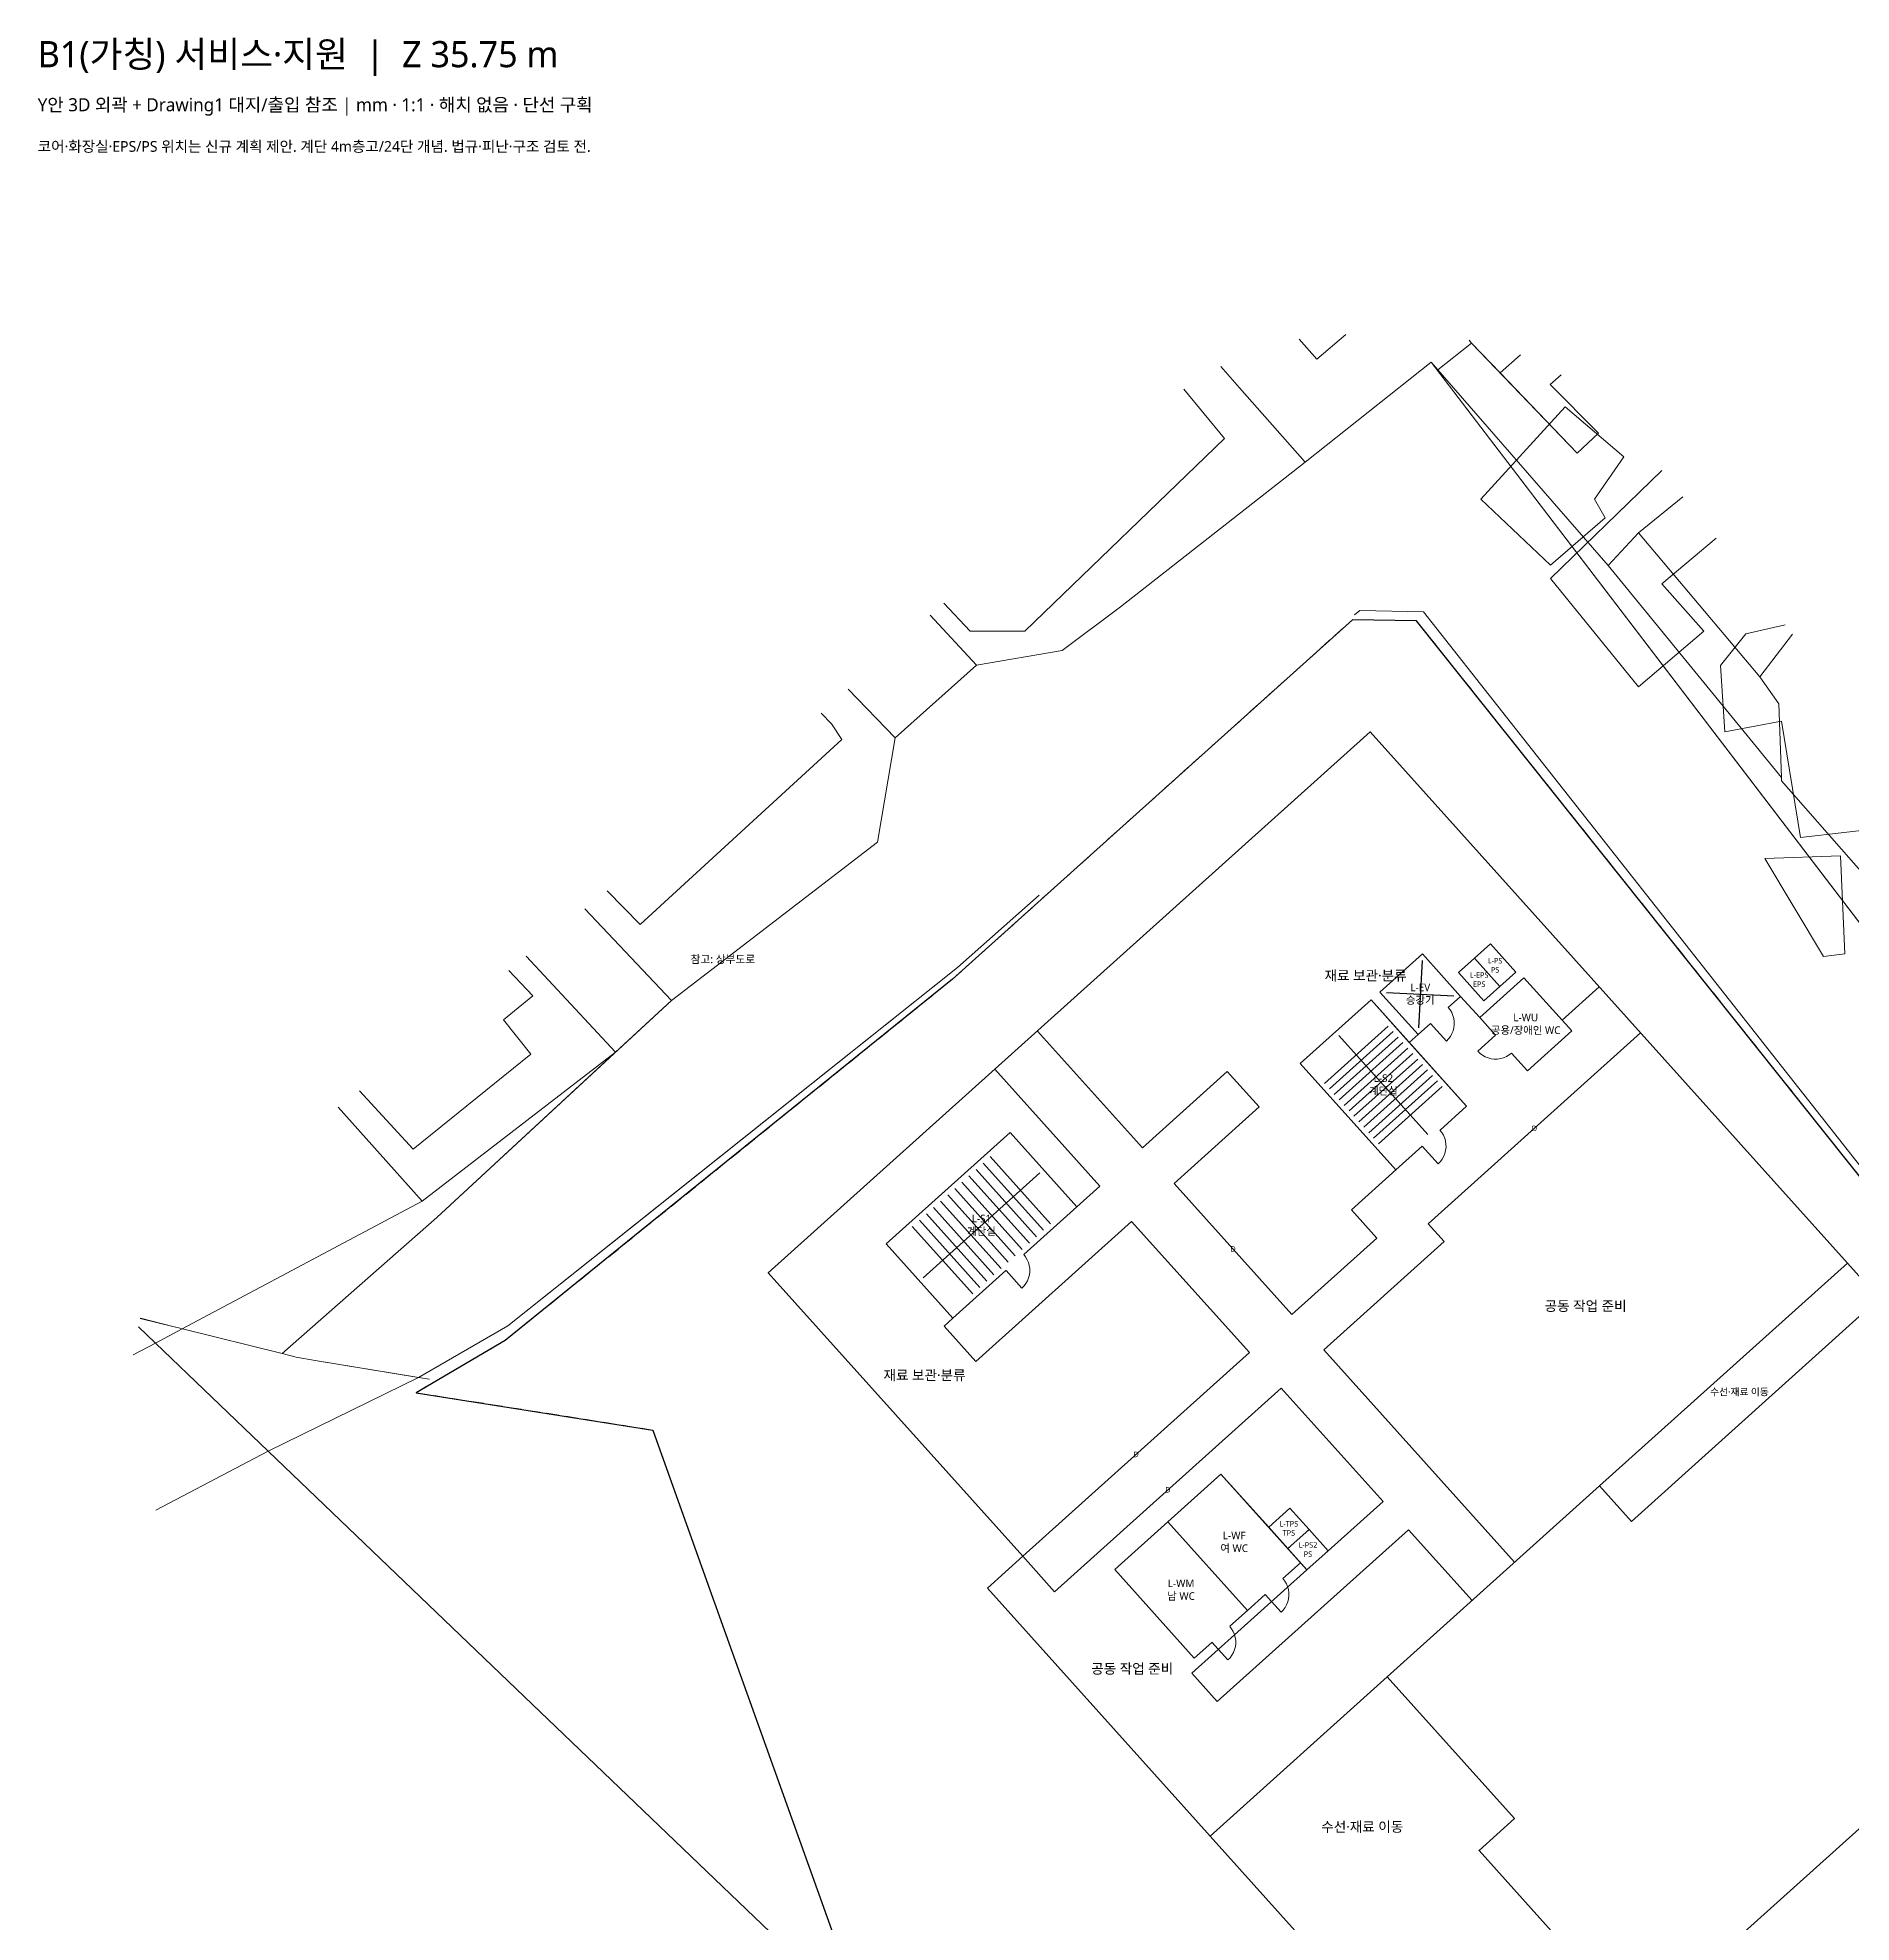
# Model space of a CAD drawing. Header units: millimetres. Extents: x -71723 to 357366, y 1091193 to 1572246.
# Drawn here: x -71723 to 4469, y 1493087 to 1572241 of the extents above; entities that cross this region are included whole.
import ezdxf

# ---------------------------------------------------------------- set-up
doc = ezdxf.new("R2010")
doc.units = ezdxf.units.MM
doc.linetypes.add('PLAN_DASH', pattern=[800, 500, -300])
for name, color, linetype, lineweight in [('L0_CONTEXT', 8, 'Continuous', 9), ('L0_CORE', 7, 'Continuous', 25), ('L0_DOOR', 7, 'Continuous', 13), ('L0_EPS_PS', 7, 'Continuous', 18), ('L0_OUTLINE', 7, 'Continuous', 35), ('L0_PARTITION', 7, 'Continuous', 18), ('L0_SITE_3D', 7, 'Continuous', 25), ('L0_SITE_DWG_REF', 8, 'PLAN_DASH', 13), ('L0_STAIR', 7, 'Continuous', 13), ('L0_TEXT', 7, 'Continuous', 13)]:
    doc.layers.add(name, color=color, linetype=linetype, lineweight=lineweight)
doc.styles.add('KOREAN', font='malgun.ttf')

msp = doc.modelspace()

# ---------------------------------------------------------------- linework, layer by layer
at = {"layer": 'L0_CONTEXT'}
for points in [[(-11579, 1559536), (-11483, 1559418), (-12898, 1558285), (-13184, 1558609), (-18469, 1554408), (-21235, 1557541), (-22021, 1558431)], [(-16765, 1559781), (-17978, 1558742), (-18720, 1559579)], [(-2602, 1552960), (-4469, 1551439), (-5739, 1550069), (-12898, 1558285), (-11483, 1559418)], [(-9427, 1558915), (-10281, 1558164), (-11483, 1559418), (-11579, 1559536)], [(-11483, 1559418), (-7050, 1554790), (-6157, 1555628), (-8184, 1557673), (-7720, 1558087)], [(-61445, 1516973), (-54961, 1522684), (-45090, 1531810), (-36435, 1538458), (-35703, 1542838), (-32284, 1545883), (-28679, 1546499), (-26228, 1548338), (-18469, 1554408), (-13184, 1558609), (20800, 1514150), (21716, 1513255), (35540, 1511832), (37643, 1512683), (39419, 1513348), (46187, 1517208), (48021, 1519013)], [(15970, 1520468), (-13184, 1558609), (-12898, 1558285), (-5739, 1550069), (1541, 1541172), (1539, 1541036), (5061, 1537008), (11953, 1528280), (17327, 1521906), (15970, 1520468)], [(-10281, 1558164), (-9427, 1558915)], [(-22021, 1558431), (-21235, 1557541), (-18469, 1554408), (-26228, 1548338), (-28679, 1546499), (-32284, 1545883), (-34231, 1547983)], [(-7720, 1558087), (-8184, 1557673), (-6157, 1555628), (-7050, 1554790), (-10281, 1558164)], [(-23566, 1557480), (-21864, 1555412), (-30254, 1547310), (-32550, 1547310)], [(-5084, 1554635), (-6320, 1552859), (-5878, 1552082), (-8175, 1550085), (-11089, 1552859), (-7556, 1556744), (-5084, 1554635)], [(-1213, 1551219), (-3494, 1549308), (-1727, 1547310), (-4465, 1544979), (-8175, 1549530), (-3487, 1554069)], [(-4469, 1551439), (-2602, 1552960)], [(-5739, 1550069), (-4469, 1551439), (625, 1545399), (1426, 1544264), (1541, 1541172), (-5739, 1550069)], [(1998, 1547195), (625, 1545399), (-4469, 1551439)], [(-32550, 1547310), (-33659, 1548498)], [(-34231, 1547983), (-32284, 1545883), (-35703, 1542838)], [(14762, 1512277), (-13500, 1548126), (-16184, 1548185), (-16397, 1547996)], [(2335, 1538653), (1540, 1543536), (-844, 1543092), (-1021, 1545867), (39, 1547199), (1685, 1547587)], [(625, 1545399), (1998, 1547195)], [(12505, 1534025), (12742, 1533346), (12082, 1532086), (13175, 1531173), (11953, 1528280), (5061, 1537008), (1539, 1541036), (1541, 1541172), (1426, 1544264), (625, 1545399)], [(-37679, 1544885), (-35703, 1542838), (-36435, 1538458), (-45090, 1531810), (-48731, 1535653)], [(-35703, 1542838), (-37679, 1544885)], [(-38806, 1543873), (-38379, 1543425)], [(-38379, 1543425), (-37938, 1542759), (-46416, 1534990), (-47800, 1536404)], [(5404, 1542926), (6221, 1539097), (2335, 1538653)], [(834, 1537765), (4013, 1537876), (4190, 1533769), (3307, 1533658), (834, 1537765)], [(-29655, 1536232), (-33083, 1533190), (-51972, 1518135), (-55724, 1515970), (-60064, 1516681), (-60857, 1516827), (-61445, 1516973)], [(-55263, 1515894), (-55724, 1515970), (-51972, 1518135), (-46205, 1522731), (-33083, 1533190), (-29655, 1536232)], [(-48731, 1535653), (-45090, 1531810), (-47449, 1529629), (-51197, 1533662)], [(-51197, 1533662), (-47449, 1529629), (-55576, 1523373)], [(-51932, 1533069), (-50920, 1531993), (-52157, 1530995), (-51009, 1529552), (-55955, 1525556), (-58203, 1528007)], [(-65648, 1518018), (-55576, 1523373), (-47449, 1529629), (-54960, 1522685), (-54961, 1522684), (-61445, 1516973), (-65632, 1518014), (-65648, 1518018)], [(-59102, 1527320), (-55576, 1523373), (-65648, 1518018), (-65846, 1518066), (-65995, 1518104), (-67410, 1518456)], [(-55576, 1523373), (-59102, 1527320)], [(-67411, 1518451), (-65995, 1518104), (-65846, 1518066), (-65648, 1518018), (-66780, 1517417)], [(-67494, 1518102), (-66780, 1517417), (-67712, 1516922)], [(-67712, 1516922), (-66780, 1517417), (-62034, 1512870), (-66762, 1510397)], [(-66780, 1517417), (-67494, 1518102)], [(-66780, 1517417), (-65648, 1518018), (-65632, 1518014), (-61445, 1516973), (-60858, 1516827), (-60064, 1516681), (-55965, 1516009), (-55724, 1515970), (-62034, 1512870), (-66780, 1517417)], [(-37286, 1489156), (-51289, 1502572), (-62034, 1512870), (-55724, 1515970)], [(-55724, 1515970), (-55263, 1515894)], [(-66762, 1510397), (-62034, 1512870), (-51289, 1502572), (-37285, 1489153)]]:
    msp.add_lwpolyline(points, dxfattribs=at)
at = {"layer": 'L0_CORE'}
for points in [[(-13215, 1530838), (-13731, 1530374), (-15335, 1532160), (-13550, 1533764)], [(-13565, 1533481), (-13716, 1530657)], [(-13550, 1533764), (-11946, 1531978), (-12462, 1531515)], [(-10479, 1530346), (-11144, 1531086), (-9284, 1532757)], [(-9284, 1532757), (-7279, 1530525), (-9138, 1528854), (-9803, 1529594)], [(-13561, 1525687), (-14672, 1524689), (-18682, 1529152), (-15707, 1531825)], [(-15707, 1531825), (-11697, 1527362), (-12808, 1526364)], [(-15052, 1532144), (-12228, 1531993)], [(-31047, 1520461), (-33274, 1518460), (-36081, 1521584), (-30874, 1526263)], [(-30874, 1526263), (-28067, 1523139), (-30294, 1521138)], [(-20161, 1506850), (-20901, 1506186), (-24243, 1509905), (-22011, 1511910)], [(-22011, 1511910), (-18669, 1508191), (-19409, 1507527)], [(-22393, 1504845), (-23132, 1504181), (-26474, 1507900), (-24243, 1509905)], [(-24243, 1509905), (-20901, 1506186), (-21640, 1505522)]]:
    msp.add_lwpolyline(points, dxfattribs=at)
at = {"layer": 'L0_DOOR'}
for points in [[(-13210, 1530842), (-12542, 1530098)], [(-12466, 1531511), (-12385, 1531408), (-12319, 1531295), (-12267, 1531175), (-12232, 1531049), (-12213, 1530920), (-12211, 1530789), (-12227, 1530659), (-12259, 1530532), (-12308, 1530411), (-12372, 1530297), (-12450, 1530192), (-12542, 1530098)], [(-10475, 1530342), (-11219, 1529674)], [(-9807, 1529598), (-9910, 1529517), (-10022, 1529450), (-10142, 1529399), (-10268, 1529364), (-10398, 1529345), (-10529, 1529343), (-10658, 1529359), (-10785, 1529391), (-10907, 1529440), (-11021, 1529504), (-11125, 1529582), (-11219, 1529674)], [(-12812, 1526360), (-12731, 1526257), (-12665, 1526144), (-12613, 1526024), (-12578, 1525898), (-12559, 1525769), (-12558, 1525638), (-12573, 1525508), (-12605, 1525381), (-12654, 1525260), (-12718, 1525146), (-12796, 1525041), (-12888, 1524948)], [(-13556, 1525691), (-12888, 1524948)], [(-30299, 1521134), (-30218, 1521031), (-30151, 1520918), (-30100, 1520798), (-30064, 1520672), (-30046, 1520543), (-30044, 1520412), (-30060, 1520282), (-30092, 1520155), (-30141, 1520034), (-30205, 1519920), (-30283, 1519815), (-30374, 1519722)], [(-31043, 1520465), (-30374, 1519722)], [(-19413, 1507523), (-19332, 1507420), (-19266, 1507307), (-19214, 1507187), (-19179, 1507061), (-19160, 1506932), (-19158, 1506801), (-19174, 1506671), (-19206, 1506544), (-19255, 1506423), (-19319, 1506309), (-19397, 1506204), (-19489, 1506110)], [(-20157, 1506854), (-19489, 1506110)], [(-21645, 1505518), (-21564, 1505415), (-21497, 1505302), (-21446, 1505182), (-21410, 1505056), (-21392, 1504927), (-21390, 1504796), (-21405, 1504666), (-21438, 1504539), (-21486, 1504418), (-21550, 1504304), (-21629, 1504199), (-21720, 1504105)], [(-22389, 1504849), (-21720, 1504105)]]:
    msp.add_lwpolyline(points, dxfattribs=at)
at = {"layer": 'L0_EPS_PS'}
for points in [[(-10695, 1534178), (-9626, 1532987), (-10295, 1532386), (-11364, 1533576), (-10695, 1534178)], [(-11364, 1533576), (-10295, 1532386), (-10965, 1531784), (-12034, 1532974), (-11364, 1533576)], [(-19113, 1510481), (-18311, 1509588), (-19204, 1508786), (-20006, 1509679), (-19113, 1510481)], [(-18311, 1509588), (-17509, 1508695), (-18402, 1507893), (-19204, 1508786), (-18311, 1509588)]]:
    msp.add_lwpolyline(points, dxfattribs=at)
at = {"layer": 'L0_OUTLINE'}
for points in [[(-31827, 1507124), (-13112, 1486296), (-11625, 1487633), (-7162, 1491643), (-11172, 1496106), (-9684, 1497443), (-15031, 1503394), (-6105, 1511414), (-4768, 1509926), (5645, 1519283), (4309, 1520771), (-15742, 1543086), (-41033, 1520362), (-30339, 1508461), (-31827, 1507124)], [(13730, 1498316), (10755, 1495643), (9418, 1497130), (7413, 1499362), (-7464, 1485995), (-5459, 1483763), (7240, 1469630), (9472, 1471635), (13935, 1475645), (18398, 1479656), (23605, 1484334), (25092, 1485671), (15067, 1496828), (13730, 1498316)]]:
    msp.add_lwpolyline(points, dxfattribs=at)
at = {"layer": 'L0_PARTITION'}
for points in [[(-11364, 1533576), (-10695, 1534178)], [(-10695, 1534178), (-9630, 1532992)], [(-15335, 1532160), (-13550, 1533764)], [(-13550, 1533764), (-11946, 1531978)], [(-12034, 1532974), (-11364, 1533576)], [(-11364, 1533576), (-10299, 1532390)], [(-10969, 1531789), (-12034, 1532974)], [(-11144, 1531086), (-9284, 1532757)], [(-9284, 1532757), (-7680, 1530971)], [(-18682, 1529152), (-15707, 1531825)], [(-15707, 1531825), (-14103, 1530040)], [(-13731, 1530374), (-15335, 1532160)], [(-11946, 1531978), (-12462, 1531515)], [(-11946, 1531978), (-11144, 1531086)], [(-7680, 1530971), (-6119, 1532374)], [(-13215, 1530838), (-13731, 1530374)], [(-10479, 1530346), (-11144, 1531086)], [(-7680, 1530971), (-7279, 1530525)], [(-29725, 1530520), (-25315, 1525612)], [(-14103, 1530040), (-13731, 1530374)], [(-4382, 1530440), (-13306, 1522421)], [(-7279, 1530525), (-9138, 1528854)], [(-14103, 1530040), (-11697, 1527362)], [(-9539, 1529301), (-9803, 1529594)], [(-9138, 1528854), (-9539, 1529301)], [(-27100, 1524008), (-31510, 1528916)], [(-25315, 1525612), (-21745, 1528820)], [(-21745, 1528820), (-20408, 1527332)], [(-14672, 1524689), (-18682, 1529152)], [(-20408, 1527332), (-23978, 1524124)], [(-11697, 1527362), (-12808, 1526364)], [(-36081, 1521584), (-30874, 1526263)], [(-30874, 1526263), (-28067, 1523139)], [(-13561, 1525687), (-14672, 1524689)], [(-16532, 1523018), (-14672, 1524689)], [(-28067, 1523139), (-27100, 1524008)], [(-23978, 1524124), (-19033, 1518620)], [(-28067, 1523139), (-30294, 1521138)], [(-15462, 1521828), (-16532, 1523018)], [(-25764, 1522520), (-32309, 1516638)], [(-20818, 1517016), (-25764, 1522520)], [(-13306, 1522421), (-12638, 1521677)], [(-33274, 1518460), (-36081, 1521584)], [(-19033, 1518620), (-15462, 1521828)], [(-12638, 1521677), (-17696, 1517132)], [(-6104, 1511415), (4307, 1520770)], [(-31047, 1520461), (-33274, 1518460)], [(-33646, 1518126), (-33274, 1518460)], [(-32309, 1516638), (-33646, 1518126)], [(-30337, 1508462), (-20818, 1517016)], [(-17696, 1517132), (-9677, 1508207)], [(-19481, 1515528), (-29002, 1506973)], [(-15204, 1510767), (-19481, 1515528)], [(-24243, 1509905), (-22011, 1511910)], [(-22011, 1511910), (-20006, 1509679)], [(-20006, 1509679), (-19113, 1510481)], [(-19113, 1510481), (-18311, 1509588)], [(-17509, 1508695), (-15204, 1510767)], [(-26474, 1507900), (-24243, 1509905)], [(-24243, 1509905), (-20901, 1506186)], [(-14134, 1509577), (-22168, 1502359)], [(-20006, 1509679), (-19204, 1508786)], [(-18311, 1509588), (-18381, 1509525)], [(-18311, 1509588), (-17509, 1508695)], [(-11462, 1506603), (-14134, 1509577)], [(-19134, 1508849), (-19204, 1508786)], [(-19204, 1508786), (-18669, 1508191)], [(-17509, 1508695), (-17579, 1508633)], [(-29002, 1506973), (-30338, 1508459)], [(-23132, 1504181), (-26474, 1507900)], [(-23237, 1503549), (-18402, 1507893)], [(-18669, 1508191), (-19409, 1507527)], [(-18402, 1507893), (-18669, 1508191)], [(-18332, 1507956), (-18402, 1507893)], [(-20161, 1506850), (-20901, 1506186)], [(-20901, 1506186), (-21640, 1505522)], [(-22393, 1504845), (-23132, 1504181)], [(-22168, 1502359), (-23237, 1503549)], [(-22468, 1496711), (-15033, 1503392)]]:
    msp.add_lwpolyline(points, dxfattribs=at)
at = {"layer": 'L0_SITE_3D'}
msp.add_lwpolyline([(18551, 1507208), (-13801, 1547755), (-16484, 1547797), (-33292, 1532694), (-46350, 1522153), (-52089, 1517520), (-55828, 1515332), (-45883, 1513764), (-43619, 1507440), (-35811, 1485629)], dxfattribs=at)
at = {"layer": 'L0_SITE_DWG_REF'}
msp.add_lwpolyline([(-35811, 1485629), (-43619, 1507440), (-45883, 1513764), (-55828, 1515332), (-52089, 1517520), (-46350, 1522153), (-33292, 1532694), (-16484, 1547797), (-13801, 1547755), (18551, 1507208)], dxfattribs=at)
at = {"layer": 'L0_STAIR'}
for points in [[(-17664, 1528319), (-14987, 1530725)], [(-17458, 1528089), (-14780, 1530495)], [(-17251, 1527859), (-14573, 1530265)], [(-17061, 1530340), (-13318, 1526174)], [(-17045, 1527629), (-14367, 1530035)], [(-16838, 1527399), (-14160, 1529805)], [(-16632, 1527169), (-13954, 1529575)], [(-16425, 1526939), (-13747, 1529345)], [(-16218, 1526709), (-13541, 1529115)], [(-16012, 1526479), (-13334, 1528885)], [(-15805, 1526249), (-13127, 1528655)], [(-15599, 1526019), (-12921, 1528426)], [(-15392, 1525790), (-12714, 1528196)], [(-34529, 1520156), (-29620, 1524567)], [(-32303, 1524711), (-29763, 1521884)], [(-32005, 1524978), (-29466, 1522151)], [(-31708, 1525245), (-29168, 1522419)], [(-33195, 1523909), (-30656, 1521082)], [(-32898, 1524176), (-30358, 1521349)], [(-32600, 1524443), (-30061, 1521617)], [(-34088, 1523107), (-31548, 1520280)], [(-33791, 1523374), (-31251, 1520547)], [(-33493, 1523641), (-30953, 1520815)], [(-34981, 1522305), (-32441, 1519478)], [(-34683, 1522572), (-32143, 1519745)], [(-34386, 1522839), (-31846, 1520013)]]:
    msp.add_lwpolyline(points, dxfattribs=at)

# ---------------------------------------------------------------- texts
at = {"layer": 'L0_CONTEXT', "insert": (-42938, 1533518), "char_height": 330, "width": 6000, "attachment_point": 5, "style": 'KOREAN'}
msp.add_mtext('참고: 상부도로', dxfattribs=at)
at = {"layer": 'L0_DOOR', "char_height": 230, "width": 6000, "attachment_point": 5, "style": 'KOREAN'}
for insert in [(-8843, 1526431), (-21505, 1521372), (-25578, 1512738), (-24242, 1511250)]:
    msp.add_mtext('D', dxfattribs=dict(at, insert=insert))
at = {"layer": 'L0_TEXT', "style": 'KOREAN'}
for s, insert, char_height, width, attachment_point in [('B1(가칭) 서비스·지원  |  Z 35.75 m', (-71723, 1572100), 1100, 110000, 1), ('Y안 3D 외곽 + Drawing1 대지/출입 참조 | mm · 1:1 · 해치 없음 · 단선 구획', (-71723, 1569700), 550, 110000, 1), ('코어·화장실·EPS/PS 위치는 신규 계획 제안. 계단 4m층고/24단 개념. 법규·피난·구조 검토 전.', (-71723, 1567900), 450, 110000, 1), ('L-PS\\PPS', (-10495, 1533282), 230, 6000, 5), ('재료 보관·분류', (-15936, 1532829), 420, 6000, 5), ('L-EV\\P승강기', (-13640, 1532069), 320, 6000, 5), ('L-EPS\\PEPS', (-11165, 1532680), 230, 6000, 5), ('L-WU\\P공용/장애인 WC', (-9211, 1530805), 320, 6000, 5), ('L-S2\\P계단실', (-15189, 1528257), 320, 6000, 5), ('L-S1\\P계단실', (-32074, 1522362), 320, 6000, 5), ('공동 작업 준비', (-6694, 1518952), 420, 6000, 5), ('재료 보관·분류', (-34465, 1516046), 420, 6000, 5), ('수선·재료 이동', (-230, 1515349), 300, 6000, 5), ('L-WF\\P여 WC', (-21456, 1509048), 320, 6000, 5), ('L-TPS\\PTPS', (-19159, 1509633), 230, 6000, 5), ('L-PS2\\PPS', (-18357, 1508741), 230, 6000, 5), ('L-WM\\P남 WC', (-23688, 1507043), 320, 6000, 5), ('공동 작업 준비', (-25742, 1503718), 420, 6000, 5), ('수선·재료 이동', (-16077, 1497077), 420, 6000, 5)]:
    msp.add_mtext(s, dxfattribs=dict(at, insert=insert, char_height=char_height, width=width, attachment_point=attachment_point))

doc.saveas('drawing.dxf')
